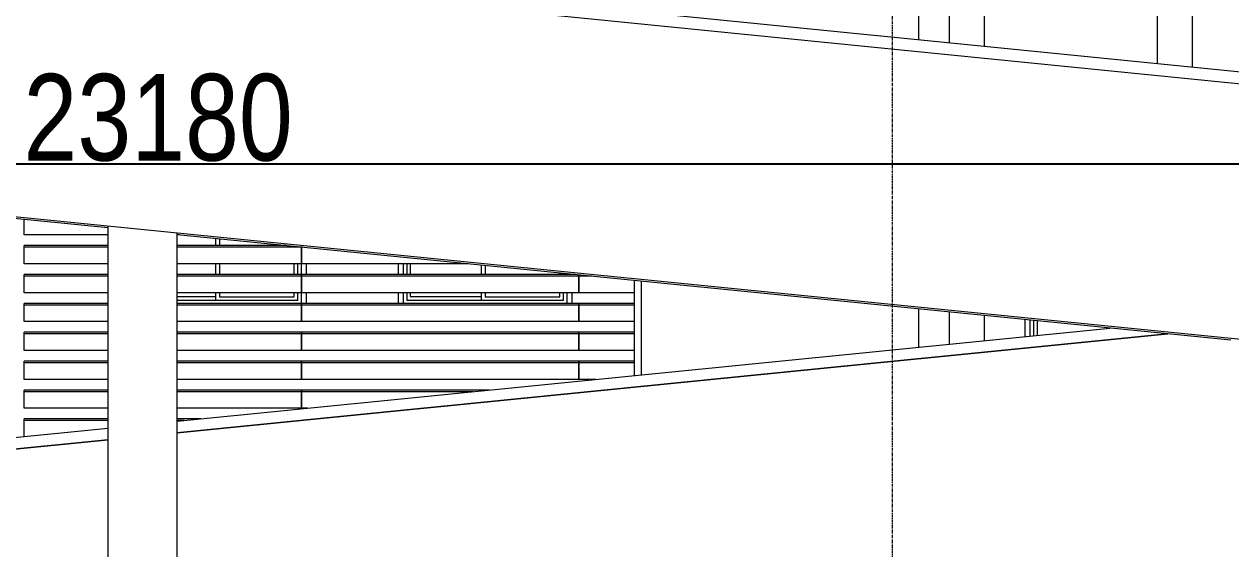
# Model space of a CAD drawing. Header units: millimetres. Extents: x -35190 to 411743, y -233114 to 23872.
# Drawn here: x 6614 to 11837, y -158749 to -156479 of the extents above; entities that cross this region are included whole.
import ezdxf

# ---------------------------------------------------------------- set-up
doc = ezdxf.new("R2010")
doc.units = ezdxf.units.MM
doc.linetypes.add('Centre', pattern=[31.75, 6.35, -4.7625, 15.875, -4.7625])
doc.linetypes.add('Grid Line', pattern=[22.225, 12.7, -3.175, 3.175, -3.175])
for name, color, linetype, lineweight in [('A-ANNO-DIMS', 211, 'Continuous', 9), ('A-GLAZ', 151, 'Continuous', 18), ('A-GLAZ-CURT', 52, 'Continuous', 18), ('A-GLAZ-CWMG', 51, 'Continuous', 18), ('A-WALL', 113, 'Continuous', 18), ('Q-CASE', 31, 'Continuous', 18), ('S-GRID', 1, 'Continuous', 9)]:
    doc.layers.add(name, color=color, linetype=linetype, lineweight=lineweight)
doc.styles.add('Arial_3', font='arial.ttf', dxfattribs={"width": 0.8, "height": 375})
doc.dimstyles.new('main_4_5mm', dxfattribs={"dimscale": 304.8, "dimtxt": 382.597275, "dimasz": 0.738189, "dimexe": 0.590551, "dimexo": 0.0625, "dimgap": 0.024606, "dimtad": 1, "dimdec": 0, "dimzin": 0, "dimdsep": 46, "dimtxsty": 'Arial_3', "dimblk1": 'OBLIQUE', "dimblk2": 'OBLIQUE', "dimsah": 1, "dimcen": 0.09, "dimdle": 0.590551, "dimazin": 0, "dimtfac": 1, "dimtdec": 4, "dimtix": 1, "dimtmove": 0, "dimatfit": 3, "dimfxl": 0.590551, "dimfxlon": 1, "dimtvp": 1, "dimtolj": 1, "dimtzin": 0, "dimarcsym": 2})

# ---------------------------------------------------------------- blocks, each defined once
blk = doc.blocks.new('Sliding - 2L - SL750 X 900-V22-North')
at = {"layer": 'A-GLAZ'}
for p, q in [((-10914, 6271.9), (-10914, 6302.4)), ((-10913.9, 6271.9), (-10913.9, 6302.3)), ((-10898.9, 6300.8), (-10898.9, 6271.9)), ((-10914, 6146.9), (-10914, 6193.1)), ((-10913.9, 6146.9), (-10913.9, 6193.1)), ((-10898.9, 6193.1), (-10898.9, 6146.9)), ((-10574.9, 6146.9), (-10574.9, 6193.1)), ((-10559.9, 6146.9), (-10559.9, 6193.1)), ((-10543.9, 6146.9), (-10543.9, 6193.1)), ((-10523.9, 6193.1), (-10523.9, 6146.9)), ((-10914, 6051.1), (-10914, 6068.1)), ((-10913.9, 6036), (-10913.9, 6068.1)), ((-10898.9, 6068.1), (-10898.9, 6051)), ((-10574.9, 6051), (-10574.9, 6068.1)), ((-10559.9, 6036), (-10559.9, 6068.1)), ((-10543.9, 6021.9), (-10543.9, 6068.1)), ((-10523.9, 6068.1), (-10523.9, 6021.9)), ((-11081.4, 6051.1), (-10914, 6051.1)), ((-11081.4, 6036), (-10559.9, 6036)), ((-10898.9, 6051), (-10574.9, 6051))]:
    blk.add_line(p, q, dxfattribs=at)
blk = doc.blocks.new('Sliding - 2L - SL750 X 900-V24-North')
at = {"layer": 'A-GLAZ'}
for p, q in [((-10123.9, 6146.9), (-10123.9, 6193.1)), ((-10103.9, 6193.1), (-10103.9, 6146.9)), ((-10087.9, 6193.1), (-10087.9, 6146.9)), ((-10072.8, 6193.1), (-10072.8, 6146.9)), ((-9764, 6146.9), (-9764, 6187.4)), ((-9763.9, 6146.9), (-9763.9, 6187.3)), ((-9748.9, 6185.8), (-9748.9, 6146.9)), ((-9424.9, 6146.9), (-9424.9, 6153.4)), ((-9409.9, 6146.9), (-9409.9, 6151.9)), ((-9393.9, 6146.9), (-9393.9, 6150.3)), ((-9373.9, 6148.3), (-9373.9, 6146.9)), ((-10123.9, 6021.9), (-10123.9, 6068.1)), ((-10103.9, 6068.1), (-10103.9, 6021.9)), ((-10087.9, 6068.1), (-10087.9, 6036)), ((-10072.8, 6068.1), (-10072.8, 6051.1)), ((-9764, 6051.1), (-9764, 6068.1)), ((-9763.9, 6036), (-9763.9, 6068.1)), ((-9748.9, 6068.1), (-9748.9, 6051)), ((-9424.9, 6051), (-9424.9, 6068.1)), ((-9409.9, 6036), (-9409.9, 6068.1)), ((-9393.9, 6021.9), (-9393.9, 6068.1)), ((-9373.9, 6068.1), (-9373.9, 6021.9)), ((-10087.9, 6036), (-9409.9, 6036)), ((-10072.8, 6051.1), (-9764, 6051.1)), ((-9748.9, 6051), (-9424.9, 6051))]:
    blk.add_line(p, q, dxfattribs=at)
blk = doc.blocks.new('Sliding - 2L - SL1_5 X 1_8-V25-North')
at = {"layer": 'A-GLAZ'}
for p, q in [((-7411.4, 5878.7), (-7411.4, 5952.1)), ((-7391.4, 5950.1), (-7391.4, 5880.7)), ((-7375.4, 5948.5), (-7375.4, 5882.3)), ((-7360.3, 5947), (-7360.3, 5883.9))]:
    blk.add_line(p, q, dxfattribs=at)
blk = doc.blocks.new('Casework 2 - Casework 2-644764-North')
at = {"layer": 'Q-CASE'}
for p, q in [((-1174, 6492.6), (-21055, 8480.7)), ((-21057.5, 8430.7), (-1176.5, 6442.6)), ((-21112.4, 7330.7), (-1231.4, 5342.6)), ((-11381.4, 6349.1), (-15941.4, 6805.1)), ((-6521.4, 5863.1), (-11081.4, 6319.1)), ((-11081.4, 5511.7), (-7044.6, 5915.4)), ((-11081.4, 5461.5), (-6793.4, 5890.3)), ((-6793.4, 5890.3), (-11081.4, 5461.5)), ((-14198.8, 5200), (-11381.4, 5481.7)), ((-14196.3, 5150), (-11381.4, 5431.5)), ((-11381.4, 5431.5), (-14196.3, 5150))]:
    blk.add_line(p, q, dxfattribs=at)
blk = doc.blocks.new('Rectangular Mullion - 30mm Square-V48-North')
at = {"layer": 'A-GLAZ-CWMG'}
blk.add_line((-9103.9, 1980), (-9103.9, 1959.5), dxfattribs=at)
blk = doc.blocks.new('Rectangular Mullion - 30mm Square-695042-North')
at = {"layer": 'A-GLAZ-CWMG'}
for p, q in [((-9103.9, 730), (-9103.9, 646.9)), ((-9103.9, 615.4), (-9103.9, 605))]:
    blk.add_line(p, q, dxfattribs=at)
blk = doc.blocks.new('Rectangular Mullion - 30mm Square-V57-North')
at = {"layer": 'A-GLAZ-CWMG'}
blk.add_line((-9103.9, 6115.4), (-9103.9, 6105), dxfattribs=at)
blk = doc.blocks.new('grill panel - grill panel-V63-North')
at = {"layer": 'A-GLAZ-CURT'}
for p, q in [((-11743.9, 1764.8), (-11743.9, 1771.9)), ((-11381.4, 1771.9), (-11743.9, 1771.9)), ((-11743.9, 1695.5), (-11743.9, 1764.8)), ((-11381.4, 1764.8), (-11743.9, 1764.8)), ((-10979.8, 1771.9), (-11081.4, 1771.9)), ((-11050.6, 1764.8), (-11081.4, 1764.8))]:
    blk.add_line(p, q, dxfattribs=at)
blk = doc.blocks.new('grill panel - grill panel-V64-North')
at = {"layer": 'A-GLAZ-CURT'}
for p, q in [((-11743.9, 1889.8), (-11743.9, 1896.9)), ((-11381.4, 1896.9), (-11743.9, 1896.9)), ((-11743.9, 1818.1), (-11743.9, 1889.8)), ((-11381.4, 1889.8), (-11743.9, 1889.8)), ((-10543.9, 1896.9), (-11081.4, 1896.9)), ((-10543.9, 1889.8), (-11081.4, 1889.8)), ((-10543.9, 1896.9), (-10543.9, 1889.8)), ((-10543.9, 1889.8), (-10543.9, 1818.1)), ((-11381.4, 1818.1), (-11743.9, 1818.1)), ((-10543.9, 1818.1), (-11081.4, 1818.1))]:
    blk.add_line(p, q, dxfattribs=at)
blk = doc.blocks.new('grill panel - grill panel-V68-North')
at = {"layer": 'A-GLAZ-CURT'}
for p, q in [((-11743.9, 6264.8), (-11743.9, 6271.9)), ((-11381.4, 6271.9), (-11743.9, 6271.9)), ((-10609.4, 6271.9), (-11081.4, 6271.9)), ((-11743.9, 6193.1), (-11743.9, 6264.8)), ((-11381.4, 6264.8), (-11743.9, 6264.8)), ((-10543.9, 6264.8), (-11081.4, 6264.8)), ((-10543.9, 6264.8), (-10543.9, 6193.1)), ((-11381.4, 6193.1), (-11743.9, 6193.1)), ((-10543.9, 6193.1), (-11081.4, 6193.1))]:
    blk.add_line(p, q, dxfattribs=at)
blk = doc.blocks.new('grill panel - grill panel-V69-North')
at = {"layer": 'A-GLAZ-CURT'}
for p, q in [((-11743.9, 6318.1), (-11743.9, 6385.3)), ((-11381.4, 6318.1), (-11743.9, 6318.1)), ((-11071.5, 6318.1), (-11081.4, 6318.1))]:
    blk.add_line(p, q, dxfattribs=at)
blk = doc.blocks.new('grill panel - grill panel-V74-North')
at = {"layer": 'A-GLAZ-CURT'}
for p, q in [((-10543.9, 1889.8), (-10543.9, 1896.9)), ((-9729.8, 1896.9), (-10543.9, 1896.9)), ((-10543.9, 1818.1), (-10543.9, 1889.8)), ((-9800.6, 1889.8), (-10543.9, 1889.8)), ((-10517.7, 1818.1), (-10543.9, 1818.1))]:
    blk.add_line(p, q, dxfattribs=at)
blk = doc.blocks.new('grill panel - grill panel-V72-North')
at = {"layer": 'A-GLAZ-CURT'}
for p, q in [((-10543.9, 639.8), (-10543.9, 646.9)), ((-9343.9, 646.9), (-10543.9, 646.9)), ((-10543.9, 568.1), (-10543.9, 639.8)), ((-9343.9, 639.8), (-10543.9, 639.8)), ((-9343.9, 646.9), (-9343.9, 639.8)), ((-9343.9, 639.8), (-9343.9, 568.1)), ((-9343.9, 568.1), (-10543.9, 568.1))]:
    blk.add_line(p, q, dxfattribs=at)
blk = doc.blocks.new('grill panel - grill panel-V78-North')
at = {"layer": 'A-GLAZ-CURT'}
for p, q in [((-10543.9, 6139.8), (-10543.9, 6146.9)), ((-9359.4, 6146.9), (-10543.9, 6146.9)), ((-10543.9, 6068.1), (-10543.9, 6139.8)), ((-9343.9, 6139.8), (-10543.9, 6139.8)), ((-9343.9, 6145.3), (-9343.9, 6139.8)), ((-9343.9, 6139.8), (-9343.9, 6068.1)), ((-9343.9, 6068.1), (-10543.9, 6068.1))]:
    blk.add_line(p, q, dxfattribs=at)
blk = doc.blocks.new('grill panel - grill panel-V79-North')
at = {"layer": 'A-GLAZ-CURT'}
for p, q in [((-10543.9, 6193.1), (-10543.9, 6264.8)), ((-10538.6, 6264.8), (-10543.9, 6264.8)), ((-9821.5, 6193.1), (-10543.9, 6193.1))]:
    blk.add_line(p, q, dxfattribs=at)
blk = doc.blocks.new('grill panel - grill panel-V82-North')
at = {"layer": 'A-GLAZ-CURT'}
for p, q in [((-9343.9, 2014.8), (-9343.9, 2021.9)), ((-9103.9, 2021.9), (-9343.9, 2021.9)), ((-9343.9, 1943.1), (-9343.9, 2014.8)), ((-9103.9, 2014.8), (-9343.9, 2014.8)), ((-9103.9, 2021.9), (-9103.9, 2014.8)), ((-9103.9, 2014.8), (-9103.9, 1990.4)), ((-9267.7, 1943.1), (-9343.9, 1943.1))]:
    blk.add_line(p, q, dxfattribs=at)
blk = doc.blocks.new('grill panel - grill panel-V81-North')
at = {"layer": 'A-GLAZ-CURT'}
for p, q in [((-9343.9, 639.8), (-9343.9, 646.9)), ((-9103.9, 646.9), (-9343.9, 646.9)), ((-9343.9, 568.1), (-9343.9, 639.8)), ((-9103.9, 639.8), (-9343.9, 639.8)), ((-9103.9, 646.9), (-9103.9, 639.8)), ((-9103.9, 639.8), (-9103.9, 615.4)), ((-9103.9, 568.1), (-9343.9, 568.1))]:
    blk.add_line(p, q, dxfattribs=at)
blk = doc.blocks.new('grill panel - grill panel-V84-North')
at = {"layer": 'A-GLAZ-CURT'}
for p, q in [((-9343.9, 6139.8), (-9343.9, 6145.3)), ((-9343.9, 6068.1), (-9343.9, 6139.8)), ((-9288.6, 6139.8), (-9343.9, 6139.8)), ((-9103.9, 6121.3), (-9103.9, 6115.4)), ((-9103.9, 6068.1), (-9343.9, 6068.1))]:
    blk.add_line(p, q, dxfattribs=at)
blk = doc.blocks.new('_Oblique')
at = {"color": 0, "linetype": 'ByBlock', "lineweight": -2}
blk.add_line((-0.5, -0.5), (0.5, 0.5), dxfattribs=at)
blk = doc.blocks.new('*D1824')
at = {"layer": 'A-ANNO-DIMS', "color": 0, "lineweight": -2, "transparency": 16777216}
for p, q in [((-4395.6, -156922.7), (-4395.6, -157263.6)), ((18784.4, -157244.6), (18784.4, -156903.6)), ((-4575.6, -157083.6), (18964.4, -157083.6))]:
    blk.add_line(p, q, dxfattribs=at)
at = {"layer": 'Defpoints', "color": 0, "transparency": 16777216}
for p in [(-4395.6, -156903.6), (18784.4, -157083.6), (18784.4, -157263.6)]:
    blk.add_point(p, dxfattribs=at)
at = {"layer": 'A-ANNO-DIMS', "color": 0, "lineweight": -2, "transparency": 16777216, "xscale": 224.9999999999999, "yscale": 224.9999999999999, "zscale": 224.9999999999999, "rotation": 180}
blk.add_blockref('_Oblique', (-4395.6, -157083.6), dxfattribs=at)
at = {"layer": 'A-ANNO-DIMS', "color": 0, "lineweight": -2, "transparency": 16777216, "xscale": 224.9999999999999, "yscale": 224.9999999999999, "zscale": 224.9999999999999}
blk.add_blockref('_Oblique', (18784.4, -157083.6), dxfattribs=at)
at = {"layer": 'A-ANNO-DIMS', "color": 0, "transparency": 16777216, "insert": (7194.4, -156884.5), "char_height": 375, "width": 1239.615, "attachment_point": 5, "style": 'Arial_3'}
blk.add_mtext('\\A1;23180', dxfattribs=at)

msp = doc.modelspace()

# ---------------------------------------------------------------- linework, layer by layer
at = {"layer": 'A-WALL'}
for p, q in [((10484.4, -152159.2), (10484.4, -156546.6)), ((10619.4, -156560.1), (10619.4, -153063.9)), ((10769.4, -153063.9), (10769.4, -156575.1)), ((11519.4, -156650.1), (11519.4, -153063.9)), ((11669.4, -153063.9), (11669.4, -156665.1)), ((6977, -157351.6), (6977, -159945.9)), ((7277, -159975.9), (7277, -157381.6)), ((9284.4, -157590.9), (9284.4, -157996.7)), ((10484.4, -157710.9), (10484.4, -157876.7)), ((10619.4, -157863.2), (10619.4, -157724.4)), ((10769.4, -157739.4), (10769.4, -157848.2))]:
    msp.add_line(p, q, dxfattribs=at)
at = {"layer": 'S-GRID', "linetype": 'Grid Line'}
msp.add_line((10371.9, -164014), (10371.9, -145580.7), dxfattribs=at)

# ---------------------------------------------------------------- block references
at = {"layer": 'A-GLAZ', "linetype": 'Centre'}
for name in ['Sliding - 2L - SL750 X 900-V22-North', 'Sliding - 2L - SL750 X 900-V24-North', 'Sliding - 2L - SL1_5 X 1_8-V25-North']:
    msp.add_blockref(name, (18358.3, -163709.2), dxfattribs=at)
at = {"layer": 'A-GLAZ-CURT'}
for name, p in [('grill panel - grill panel-V69-North', (18358.3, -163709.2)), ('grill panel - grill panel-V68-North', (18358.3, -163709.2)), ('grill panel - grill panel-V79-North', (18358.3, -163709.2)), ('grill panel - grill panel-V64-North', (18358.3, -159459.2)), ('grill panel - grill panel-V78-North', (18358.3, -163709.2)), ('grill panel - grill panel-V84-North', (18358.3, -163709.2)), ('grill panel - grill panel-V64-North', (18358.3, -159584.2)), ('grill panel - grill panel-V72-North', (18358.3, -158334.2)), ('grill panel - grill panel-V81-North', (18358.3, -158334.2)), ('grill panel - grill panel-V64-North', (18358.3, -159709.2)), ('grill panel - grill panel-V72-North', (18358.3, -158459.2)), ('grill panel - grill panel-V81-North', (18358.3, -158459.2)), ('grill panel - grill panel-V64-North', (18358.3, -159834.2)), ('grill panel - grill panel-V72-North', (18358.3, -158584.2)), ('grill panel - grill panel-V82-North', (18358.3, -159959.2)), ('grill panel - grill panel-V64-North', (18358.3, -159959.2)), ('grill panel - grill panel-V74-North', (18358.3, -159959.2)), ('grill panel - grill panel-V63-North', (18358.3, -159959.2))]:
    msp.add_blockref(name, p, dxfattribs=at)
at = {"layer": 'A-GLAZ-CWMG'}
for name, p in [('Rectangular Mullion - 30mm Square-V57-North', (18358.3, -163709.2)), ('Rectangular Mullion - 30mm Square-695042-North', (18358.3, -158334.2)), ('Rectangular Mullion - 30mm Square-695042-North', (18358.3, -158459.2)), ('Rectangular Mullion - 30mm Square-695042-North', (18358.3, -158584.2)), ('Rectangular Mullion - 30mm Square-V48-North', (18358.3, -159959.2))]:
    msp.add_blockref(name, p, dxfattribs=at)
at = {"layer": 'Q-CASE'}
msp.add_blockref('Casework 2 - Casework 2-644764-North', (18358.3, -163709.2), dxfattribs=at)

# ---------------------------------------------------------------- dimensions: what is measured, and where the dimension line sits
at = {"layer": 'A-ANNO-DIMS'}
dim = msp.add_linear_dim(base=(18784.4, -157083.6), p1=(-4395.6, -156903.6), p2=(18784.4, -157263.6), dimstyle='main_4_5mm', override={"dimpost": '<>', "dimfxl": 23182.795345}, dxfattribs=at)
dim.commit()
dim.dimension.update_dxf_attribs({"geometry": '*D1824', "text_midpoint": (7194.4, -156884.5)})

doc.saveas('drawing.dxf')
